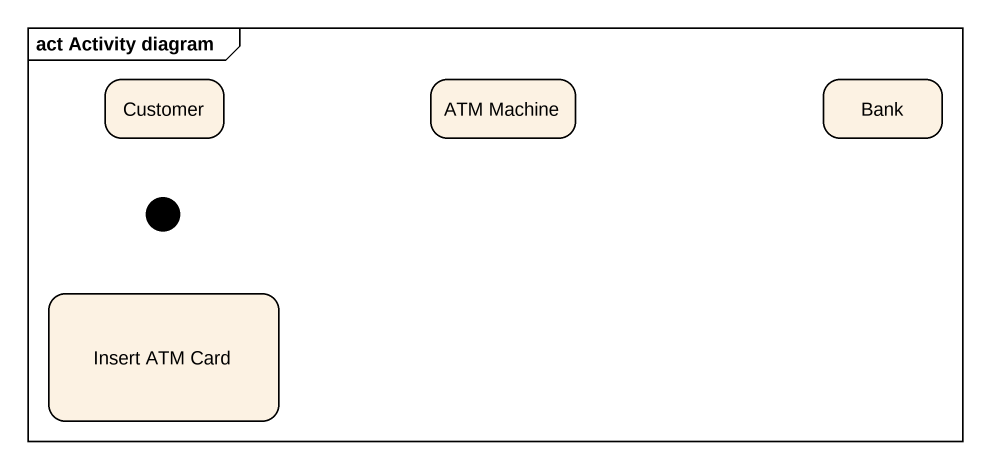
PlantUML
@startuml
mainframe act Activity diagram
hide empty description
state Customer
state "ATM Machine" as ATM_Machine
state Bank
state initial1 <<start>>
state "Insert ATM Card" as Insert_ATM_Card
@enduml
